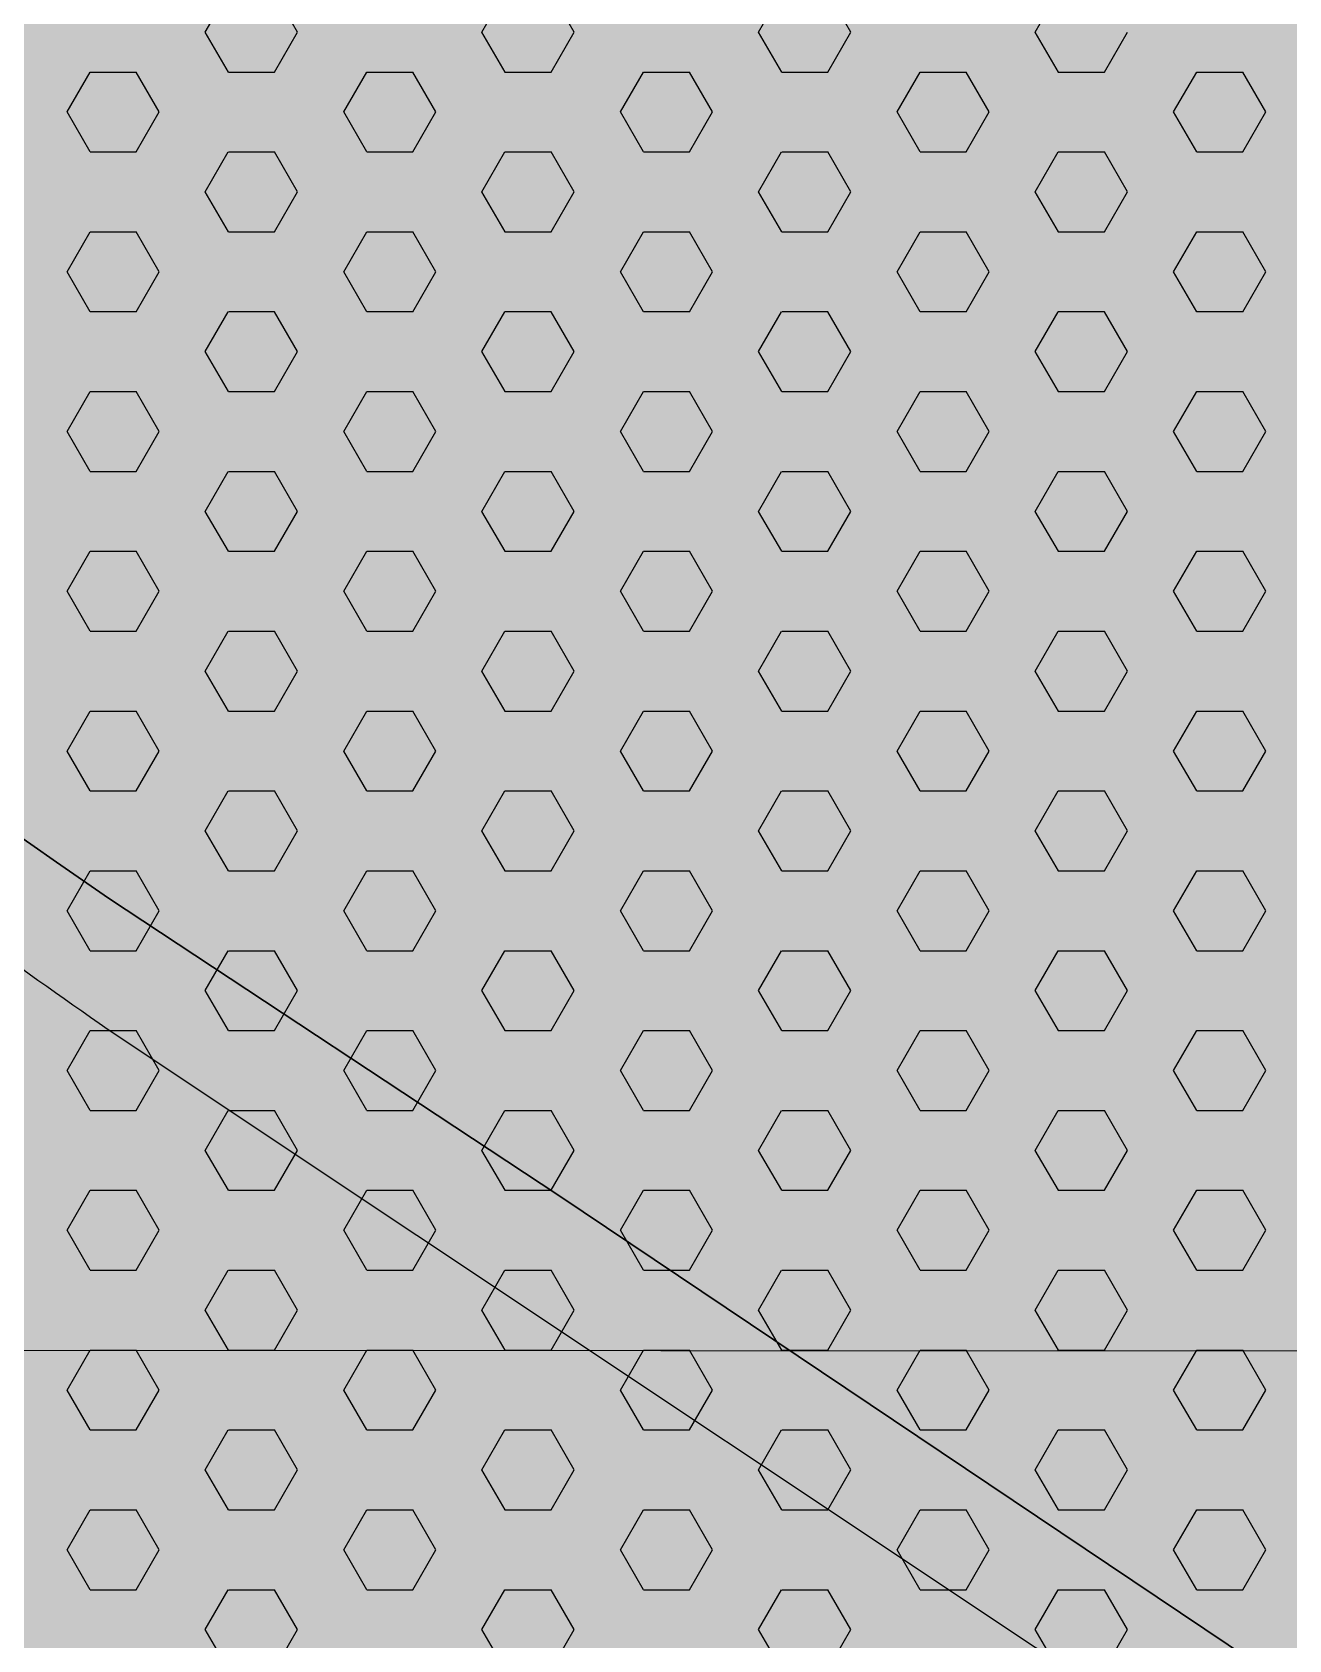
# Model space of a CAD drawing. Header units: millimetres. Extents: x 709 to 3952, y 378 to 2394.
# Drawn here: x 1195.6 to 1280.8, y 733.3 to 842.3 of the extents above; entities that cross this region are included whole.
import ezdxf

# ---------------------------------------------------------------- set-up
doc = ezdxf.new("R2010")
doc.units = ezdxf.units.MM
doc.layers.add('BAS', color=252, linetype='Continuous')

# ---------------------------------------------------------------- blocks, each defined once
blk = doc.blocks.new('*X136')
at = {"color": 0}
for p, q in [((409807.81, 4017889.68), (409809.37, 4017892.39)), ((409814.06, 4017889.68), (409812.5, 4017892.39)), ((409826.56, 4017889.68), (409828.12, 4017892.39)), ((409832.81, 4017889.68), (409831.25, 4017892.39)), ((409845.31, 4017889.68), (409846.87, 4017892.39)), ((409851.56, 4017889.68), (409850, 4017892.39)), ((409864.06, 4017889.68), (409865.62, 4017892.39)), ((409809.38, 4017886.97), (409807.81, 4017889.68)), ((409812.5, 4017886.97), (409814.06, 4017889.68)), ((409828.13, 4017886.97), (409826.56, 4017889.68)), ((409831.25, 4017886.97), (409832.81, 4017889.68)), ((409846.88, 4017886.97), (409845.31, 4017889.68)), ((409850, 4017886.97), (409851.56, 4017889.68)), ((409865.63, 4017886.97), (409864.06, 4017889.68)), ((409868.75, 4017886.97), (409870.31, 4017889.68)), ((409798.44, 4017884.27), (409800, 4017886.97)), ((409800, 4017886.97), (409803.12, 4017886.97)), ((409804.69, 4017884.27), (409803.13, 4017886.97)), ((409809.38, 4017886.97), (409812.5, 4017886.97)), ((409817.19, 4017884.27), (409818.75, 4017886.97)), ((409818.75, 4017886.97), (409821.88, 4017886.97)), ((409823.44, 4017884.27), (409821.88, 4017886.97)), ((409828.12, 4017886.97), (409831.25, 4017886.97)), ((409835.94, 4017884.27), (409837.5, 4017886.97)), ((409837.5, 4017886.97), (409840.62, 4017886.97)), ((409842.19, 4017884.27), (409840.63, 4017886.97)), ((409846.88, 4017886.97), (409850, 4017886.97)), ((409854.69, 4017884.27), (409856.25, 4017886.97)), ((409856.25, 4017886.97), (409859.38, 4017886.97)), ((409860.94, 4017884.27), (409859.38, 4017886.97)), ((409865.62, 4017886.97), (409868.75, 4017886.97)), ((409873.44, 4017884.27), (409875, 4017886.97)), ((409875, 4017886.97), (409878.12, 4017886.97)), ((409879.69, 4017884.27), (409878.13, 4017886.97)), ((409800, 4017881.56), (409798.44, 4017884.27)), ((409803.12, 4017881.56), (409804.69, 4017884.27)), ((409818.75, 4017881.56), (409817.19, 4017884.27)), ((409821.87, 4017881.56), (409823.44, 4017884.27)), ((409837.5, 4017881.56), (409835.94, 4017884.27)), ((409840.62, 4017881.56), (409842.19, 4017884.27)), ((409856.25, 4017881.56), (409854.69, 4017884.27)), ((409859.37, 4017881.56), (409860.94, 4017884.27)), ((409875, 4017881.56), (409873.44, 4017884.27)), ((409878.12, 4017881.56), (409879.69, 4017884.27)), ((409800, 4017881.56), (409803.12, 4017881.56)), ((409807.81, 4017878.85), (409809.37, 4017881.56)), ((409809.38, 4017881.56), (409812.5, 4017881.56)), ((409814.06, 4017878.85), (409812.5, 4017881.56)), ((409818.75, 4017881.56), (409821.88, 4017881.56)), ((409826.56, 4017878.85), (409828.12, 4017881.56)), ((409828.12, 4017881.56), (409831.25, 4017881.56)), ((409832.81, 4017878.85), (409831.25, 4017881.56)), ((409837.5, 4017881.56), (409840.62, 4017881.56)), ((409845.31, 4017878.85), (409846.87, 4017881.56)), ((409846.88, 4017881.56), (409850, 4017881.56)), ((409851.56, 4017878.85), (409850, 4017881.56)), ((409856.25, 4017881.56), (409859.38, 4017881.56)), ((409864.06, 4017878.85), (409865.62, 4017881.56)), ((409865.62, 4017881.56), (409868.75, 4017881.56)), ((409870.31, 4017878.85), (409868.75, 4017881.56)), ((409875, 4017881.56), (409878.12, 4017881.56)), ((409809.38, 4017876.15), (409807.81, 4017878.85)), ((409812.5, 4017876.15), (409814.06, 4017878.85)), ((409828.13, 4017876.15), (409826.56, 4017878.85)), ((409831.25, 4017876.15), (409832.81, 4017878.85)), ((409846.88, 4017876.15), (409845.31, 4017878.85)), ((409850, 4017876.15), (409851.56, 4017878.85)), ((409865.63, 4017876.15), (409864.06, 4017878.85)), ((409868.75, 4017876.15), (409870.31, 4017878.85)), ((409798.44, 4017873.44), (409800, 4017876.15)), ((409800, 4017876.15), (409803.12, 4017876.15)), ((409804.69, 4017873.44), (409803.13, 4017876.15)), ((409809.38, 4017876.15), (409812.5, 4017876.15)), ((409817.19, 4017873.44), (409818.75, 4017876.15)), ((409818.75, 4017876.15), (409821.88, 4017876.15)), ((409823.44, 4017873.44), (409821.88, 4017876.15)), ((409828.12, 4017876.15), (409831.25, 4017876.15)), ((409835.94, 4017873.44), (409837.5, 4017876.15)), ((409837.5, 4017876.15), (409840.62, 4017876.15)), ((409842.19, 4017873.44), (409840.63, 4017876.15)), ((409846.88, 4017876.15), (409850, 4017876.15)), ((409854.69, 4017873.44), (409856.25, 4017876.15)), ((409856.25, 4017876.15), (409859.38, 4017876.15)), ((409860.94, 4017873.44), (409859.38, 4017876.15)), ((409865.62, 4017876.15), (409868.75, 4017876.15)), ((409873.44, 4017873.44), (409875, 4017876.15)), ((409875, 4017876.15), (409878.12, 4017876.15)), ((409879.69, 4017873.44), (409878.13, 4017876.15)), ((409800, 4017870.73), (409798.44, 4017873.44)), ((409803.12, 4017870.73), (409804.69, 4017873.44)), ((409818.75, 4017870.73), (409817.19, 4017873.44)), ((409821.87, 4017870.73), (409823.44, 4017873.44)), ((409837.5, 4017870.73), (409835.94, 4017873.44)), ((409840.62, 4017870.73), (409842.19, 4017873.44)), ((409856.25, 4017870.73), (409854.69, 4017873.44)), ((409859.37, 4017870.73), (409860.94, 4017873.44)), ((409875, 4017870.73), (409873.44, 4017873.44)), ((409878.12, 4017870.73), (409879.69, 4017873.44)), ((409800, 4017870.74), (409803.12, 4017870.74)), ((409807.81, 4017868.03), (409809.37, 4017870.73)), ((409809.38, 4017870.74), (409812.5, 4017870.74)), ((409814.06, 4017868.03), (409812.5, 4017870.73)), ((409818.75, 4017870.74), (409821.88, 4017870.74)), ((409826.56, 4017868.03), (409828.12, 4017870.73)), ((409828.12, 4017870.74), (409831.25, 4017870.74)), ((409832.81, 4017868.03), (409831.25, 4017870.73)), ((409837.5, 4017870.74), (409840.62, 4017870.74)), ((409845.31, 4017868.03), (409846.87, 4017870.73)), ((409846.88, 4017870.74), (409850, 4017870.74)), ((409851.56, 4017868.03), (409850, 4017870.73)), ((409856.25, 4017870.74), (409859.38, 4017870.74)), ((409864.06, 4017868.03), (409865.62, 4017870.73)), ((409865.62, 4017870.74), (409868.75, 4017870.74)), ((409870.31, 4017868.03), (409868.75, 4017870.73)), ((409875, 4017870.74), (409878.12, 4017870.74)), ((409809.38, 4017865.32), (409807.81, 4017868.03)), ((409812.5, 4017865.32), (409814.06, 4017868.03)), ((409828.13, 4017865.32), (409826.56, 4017868.03)), ((409831.25, 4017865.32), (409832.81, 4017868.03)), ((409846.88, 4017865.32), (409845.31, 4017868.03)), ((409850, 4017865.32), (409851.56, 4017868.03)), ((409865.63, 4017865.32), (409864.06, 4017868.03)), ((409868.75, 4017865.32), (409870.31, 4017868.03)), ((409798.44, 4017862.62), (409800, 4017865.32)), ((409800, 4017865.32), (409803.12, 4017865.32)), ((409804.69, 4017862.62), (409803.13, 4017865.32)), ((409809.38, 4017865.32), (409812.5, 4017865.32)), ((409817.19, 4017862.62), (409818.75, 4017865.32)), ((409818.75, 4017865.32), (409821.88, 4017865.32)), ((409823.44, 4017862.62), (409821.88, 4017865.32)), ((409828.12, 4017865.32), (409831.25, 4017865.32)), ((409835.94, 4017862.62), (409837.5, 4017865.32)), ((409837.5, 4017865.32), (409840.62, 4017865.32)), ((409842.19, 4017862.62), (409840.63, 4017865.32)), ((409846.88, 4017865.32), (409850, 4017865.32)), ((409854.69, 4017862.62), (409856.25, 4017865.32)), ((409856.25, 4017865.32), (409859.38, 4017865.32)), ((409860.94, 4017862.62), (409859.38, 4017865.32)), ((409865.62, 4017865.32), (409868.75, 4017865.32)), ((409873.44, 4017862.62), (409875, 4017865.32)), ((409875, 4017865.32), (409878.12, 4017865.32)), ((409879.69, 4017862.62), (409878.13, 4017865.32)), ((409800, 4017859.91), (409798.44, 4017862.62)), ((409803.12, 4017859.91), (409804.69, 4017862.62)), ((409818.75, 4017859.91), (409817.19, 4017862.62)), ((409821.87, 4017859.91), (409823.44, 4017862.62)), ((409837.5, 4017859.91), (409835.94, 4017862.62)), ((409840.62, 4017859.91), (409842.19, 4017862.62)), ((409856.25, 4017859.91), (409854.69, 4017862.62)), ((409859.37, 4017859.91), (409860.94, 4017862.62)), ((409875, 4017859.91), (409873.44, 4017862.62)), ((409878.12, 4017859.91), (409879.69, 4017862.62)), ((409800, 4017859.91), (409803.12, 4017859.91)), ((409807.81, 4017857.2), (409809.37, 4017859.91)), ((409809.38, 4017859.91), (409812.5, 4017859.91)), ((409814.06, 4017857.2), (409812.5, 4017859.91)), ((409818.75, 4017859.91), (409821.88, 4017859.91)), ((409826.56, 4017857.2), (409828.12, 4017859.91)), ((409828.12, 4017859.91), (409831.25, 4017859.91)), ((409832.81, 4017857.2), (409831.25, 4017859.91)), ((409837.5, 4017859.91), (409840.62, 4017859.91)), ((409845.31, 4017857.2), (409846.87, 4017859.91)), ((409846.88, 4017859.91), (409850, 4017859.91)), ((409851.56, 4017857.2), (409850, 4017859.91)), ((409856.25, 4017859.91), (409859.38, 4017859.91)), ((409864.06, 4017857.2), (409865.62, 4017859.91)), ((409865.62, 4017859.91), (409868.75, 4017859.91)), ((409870.31, 4017857.2), (409868.75, 4017859.91)), ((409875, 4017859.91), (409878.12, 4017859.91)), ((409809.38, 4017854.5), (409807.81, 4017857.2)), ((409812.5, 4017854.5), (409814.06, 4017857.2)), ((409828.13, 4017854.5), (409826.56, 4017857.2)), ((409831.25, 4017854.5), (409832.81, 4017857.2)), ((409846.88, 4017854.5), (409845.31, 4017857.2)), ((409850, 4017854.5), (409851.56, 4017857.2)), ((409865.63, 4017854.5), (409864.06, 4017857.2)), ((409868.75, 4017854.5), (409870.31, 4017857.2)), ((409798.44, 4017851.79), (409800, 4017854.5)), ((409800, 4017854.5), (409803.12, 4017854.5)), ((409804.69, 4017851.79), (409803.13, 4017854.5)), ((409809.38, 4017854.5), (409812.5, 4017854.5)), ((409817.19, 4017851.79), (409818.75, 4017854.5)), ((409818.75, 4017854.5), (409821.88, 4017854.5)), ((409823.44, 4017851.79), (409821.88, 4017854.5)), ((409828.12, 4017854.5), (409831.25, 4017854.5)), ((409835.94, 4017851.79), (409837.5, 4017854.5)), ((409837.5, 4017854.5), (409840.62, 4017854.5)), ((409842.19, 4017851.79), (409840.63, 4017854.5)), ((409846.88, 4017854.5), (409850, 4017854.5)), ((409854.69, 4017851.79), (409856.25, 4017854.5)), ((409856.25, 4017854.5), (409859.38, 4017854.5)), ((409860.94, 4017851.79), (409859.38, 4017854.5)), ((409865.62, 4017854.5), (409868.75, 4017854.5)), ((409873.44, 4017851.79), (409875, 4017854.5)), ((409875, 4017854.5), (409878.12, 4017854.5)), ((409879.69, 4017851.79), (409878.13, 4017854.5)), ((409800, 4017849.08), (409798.44, 4017851.79)), ((409803.12, 4017849.08), (409804.69, 4017851.79)), ((409818.75, 4017849.08), (409817.19, 4017851.79)), ((409821.87, 4017849.08), (409823.44, 4017851.79)), ((409837.5, 4017849.08), (409835.94, 4017851.79)), ((409840.62, 4017849.08), (409842.19, 4017851.79)), ((409856.25, 4017849.08), (409854.69, 4017851.79)), ((409859.37, 4017849.08), (409860.94, 4017851.79)), ((409875, 4017849.08), (409873.44, 4017851.79)), ((409878.12, 4017849.08), (409879.69, 4017851.79)), ((409800, 4017849.08), (409803.12, 4017849.08)), ((409807.81, 4017846.38), (409809.37, 4017849.08)), ((409809.38, 4017849.08), (409812.5, 4017849.08)), ((409814.06, 4017846.38), (409812.5, 4017849.08)), ((409818.75, 4017849.08), (409821.88, 4017849.08)), ((409826.56, 4017846.38), (409828.12, 4017849.08)), ((409828.12, 4017849.08), (409831.25, 4017849.08)), ((409832.81, 4017846.38), (409831.25, 4017849.08)), ((409837.5, 4017849.08), (409840.62, 4017849.08)), ((409845.31, 4017846.38), (409846.87, 4017849.08)), ((409846.88, 4017849.08), (409850, 4017849.08)), ((409851.56, 4017846.38), (409850, 4017849.08)), ((409856.25, 4017849.08), (409859.38, 4017849.08)), ((409864.06, 4017846.38), (409865.62, 4017849.08)), ((409865.62, 4017849.08), (409868.75, 4017849.08)), ((409870.31, 4017846.38), (409868.75, 4017849.08)), ((409875, 4017849.08), (409878.12, 4017849.08)), ((409809.38, 4017843.67), (409807.81, 4017846.38)), ((409812.5, 4017843.67), (409814.06, 4017846.38)), ((409828.13, 4017843.67), (409826.56, 4017846.38)), ((409831.25, 4017843.67), (409832.81, 4017846.38)), ((409846.88, 4017843.67), (409845.31, 4017846.38)), ((409850, 4017843.67), (409851.56, 4017846.38)), ((409865.63, 4017843.67), (409864.06, 4017846.38)), ((409868.75, 4017843.67), (409870.31, 4017846.38)), ((409798.44, 4017840.96), (409800, 4017843.67)), ((409800, 4017843.67), (409803.12, 4017843.67)), ((409804.69, 4017840.96), (409803.13, 4017843.67)), ((409809.38, 4017843.67), (409812.5, 4017843.67)), ((409817.19, 4017840.96), (409818.75, 4017843.67)), ((409818.75, 4017843.67), (409821.88, 4017843.67)), ((409823.44, 4017840.96), (409821.88, 4017843.67)), ((409828.12, 4017843.67), (409831.25, 4017843.67)), ((409835.94, 4017840.96), (409837.5, 4017843.67)), ((409837.5, 4017843.67), (409840.62, 4017843.67)), ((409842.19, 4017840.96), (409840.63, 4017843.67)), ((409846.88, 4017843.67), (409850, 4017843.67)), ((409854.69, 4017840.96), (409856.25, 4017843.67)), ((409856.25, 4017843.67), (409859.38, 4017843.67)), ((409860.94, 4017840.96), (409859.38, 4017843.67)), ((409865.62, 4017843.67), (409868.75, 4017843.67)), ((409873.44, 4017840.96), (409875, 4017843.67)), ((409875, 4017843.67), (409878.12, 4017843.67)), ((409879.69, 4017840.96), (409878.13, 4017843.67)), ((409800, 4017838.26), (409798.44, 4017840.96)), ((409803.12, 4017838.26), (409804.69, 4017840.96)), ((409818.75, 4017838.26), (409817.19, 4017840.96)), ((409821.87, 4017838.26), (409823.44, 4017840.96)), ((409837.5, 4017838.26), (409835.94, 4017840.96)), ((409840.62, 4017838.26), (409842.19, 4017840.96)), ((409856.25, 4017838.26), (409854.69, 4017840.96)), ((409859.37, 4017838.26), (409860.94, 4017840.96)), ((409875, 4017838.26), (409873.44, 4017840.96)), ((409878.12, 4017838.26), (409879.69, 4017840.96)), ((409800, 4017838.26), (409803.12, 4017838.26)), ((409807.81, 4017835.55), (409809.37, 4017838.26)), ((409809.38, 4017838.26), (409812.5, 4017838.26)), ((409814.06, 4017835.55), (409812.5, 4017838.26)), ((409818.75, 4017838.26), (409821.88, 4017838.26)), ((409826.56, 4017835.55), (409828.12, 4017838.26)), ((409828.12, 4017838.26), (409831.25, 4017838.26)), ((409832.81, 4017835.55), (409831.25, 4017838.26)), ((409837.5, 4017838.26), (409840.62, 4017838.26)), ((409845.31, 4017835.55), (409846.87, 4017838.26)), ((409846.88, 4017838.26), (409850, 4017838.26)), ((409851.56, 4017835.55), (409850, 4017838.26)), ((409856.25, 4017838.26), (409859.38, 4017838.26)), ((409864.06, 4017835.55), (409865.62, 4017838.26)), ((409865.62, 4017838.26), (409868.75, 4017838.26)), ((409870.31, 4017835.55), (409868.75, 4017838.26)), ((409875, 4017838.26), (409878.12, 4017838.26)), ((409809.38, 4017832.85), (409807.81, 4017835.55)), ((409812.5, 4017832.85), (409814.06, 4017835.55)), ((409828.13, 4017832.85), (409826.56, 4017835.55)), ((409831.25, 4017832.85), (409832.81, 4017835.55)), ((409846.88, 4017832.85), (409845.31, 4017835.55)), ((409850, 4017832.85), (409851.56, 4017835.55)), ((409865.63, 4017832.85), (409864.06, 4017835.55)), ((409868.75, 4017832.85), (409870.31, 4017835.55)), ((409798.44, 4017830.14), (409800, 4017832.85)), ((409800, 4017832.85), (409803.12, 4017832.85)), ((409804.69, 4017830.14), (409803.13, 4017832.85)), ((409809.38, 4017832.85), (409812.5, 4017832.85)), ((409817.19, 4017830.14), (409818.75, 4017832.85)), ((409818.75, 4017832.85), (409821.88, 4017832.85)), ((409823.44, 4017830.14), (409821.88, 4017832.85)), ((409828.12, 4017832.85), (409831.25, 4017832.85)), ((409835.94, 4017830.14), (409837.5, 4017832.85)), ((409837.5, 4017832.85), (409840.62, 4017832.85)), ((409842.19, 4017830.14), (409840.63, 4017832.85)), ((409846.88, 4017832.85), (409850, 4017832.85)), ((409854.69, 4017830.14), (409856.25, 4017832.85)), ((409856.25, 4017832.85), (409859.38, 4017832.85)), ((409860.94, 4017830.14), (409859.38, 4017832.85)), ((409865.62, 4017832.85), (409868.75, 4017832.85)), ((409873.44, 4017830.14), (409875, 4017832.85)), ((409875, 4017832.85), (409878.12, 4017832.85)), ((409879.69, 4017830.14), (409878.13, 4017832.85)), ((409800, 4017827.43), (409798.44, 4017830.14)), ((409803.12, 4017827.43), (409804.69, 4017830.14)), ((409818.75, 4017827.43), (409817.19, 4017830.14)), ((409821.87, 4017827.43), (409823.44, 4017830.14)), ((409837.5, 4017827.43), (409835.94, 4017830.14)), ((409840.62, 4017827.43), (409842.19, 4017830.14)), ((409856.25, 4017827.43), (409854.69, 4017830.14)), ((409859.37, 4017827.43), (409860.94, 4017830.14)), ((409875, 4017827.43), (409873.44, 4017830.14)), ((409878.12, 4017827.43), (409879.69, 4017830.14)), ((409800, 4017827.43), (409803.12, 4017827.43)), ((409807.81, 4017824.73), (409809.37, 4017827.43)), ((409809.38, 4017827.43), (409812.5, 4017827.43)), ((409814.06, 4017824.73), (409812.5, 4017827.43)), ((409818.75, 4017827.43), (409821.88, 4017827.43)), ((409826.56, 4017824.73), (409828.12, 4017827.43)), ((409828.12, 4017827.43), (409831.25, 4017827.43)), ((409832.81, 4017824.73), (409831.25, 4017827.43)), ((409837.5, 4017827.43), (409840.62, 4017827.43)), ((409845.31, 4017824.73), (409846.87, 4017827.43)), ((409846.88, 4017827.43), (409850, 4017827.43)), ((409851.56, 4017824.73), (409850, 4017827.43)), ((409856.25, 4017827.43), (409859.38, 4017827.43)), ((409864.06, 4017824.73), (409865.62, 4017827.43)), ((409865.62, 4017827.43), (409868.75, 4017827.43)), ((409870.31, 4017824.73), (409868.75, 4017827.43)), ((409875, 4017827.43), (409878.12, 4017827.43)), ((409809.38, 4017822.02), (409807.81, 4017824.73)), ((409812.5, 4017822.02), (409814.06, 4017824.73)), ((409828.13, 4017822.02), (409826.56, 4017824.73)), ((409831.25, 4017822.02), (409832.81, 4017824.73)), ((409846.88, 4017822.02), (409845.31, 4017824.73)), ((409850, 4017822.02), (409851.56, 4017824.73)), ((409865.63, 4017822.02), (409864.06, 4017824.73)), ((409868.75, 4017822.02), (409870.31, 4017824.73)), ((409798.44, 4017819.31), (409800, 4017822.02)), ((409800, 4017822.02), (409803.12, 4017822.02)), ((409804.69, 4017819.31), (409803.13, 4017822.02)), ((409809.38, 4017822.02), (409812.5, 4017822.02)), ((409817.19, 4017819.31), (409818.75, 4017822.02)), ((409818.75, 4017822.02), (409821.88, 4017822.02)), ((409823.44, 4017819.31), (409821.88, 4017822.02)), ((409828.12, 4017822.02), (409831.25, 4017822.02)), ((409835.94, 4017819.31), (409837.5, 4017822.02)), ((409837.5, 4017822.02), (409840.62, 4017822.02)), ((409842.19, 4017819.31), (409840.63, 4017822.02)), ((409846.88, 4017822.02), (409850, 4017822.02)), ((409854.69, 4017819.31), (409856.25, 4017822.02)), ((409856.25, 4017822.02), (409859.38, 4017822.02)), ((409860.94, 4017819.31), (409859.38, 4017822.02)), ((409865.62, 4017822.02), (409868.75, 4017822.02)), ((409873.44, 4017819.31), (409875, 4017822.02)), ((409875, 4017822.02), (409878.12, 4017822.02)), ((409879.69, 4017819.31), (409878.13, 4017822.02)), ((409800, 4017816.61), (409798.44, 4017819.31)), ((409803.12, 4017816.61), (409804.69, 4017819.31)), ((409818.75, 4017816.61), (409817.19, 4017819.31)), ((409821.87, 4017816.61), (409823.44, 4017819.31)), ((409837.5, 4017816.61), (409835.94, 4017819.31)), ((409840.62, 4017816.61), (409842.19, 4017819.31)), ((409856.25, 4017816.61), (409854.69, 4017819.31)), ((409859.37, 4017816.61), (409860.94, 4017819.31)), ((409875, 4017816.61), (409873.44, 4017819.31)), ((409878.12, 4017816.61), (409879.69, 4017819.31)), ((409800, 4017816.61), (409803.12, 4017816.61)), ((409807.81, 4017813.9), (409809.37, 4017816.61)), ((409809.38, 4017816.61), (409812.5, 4017816.61)), ((409814.06, 4017813.9), (409812.5, 4017816.61)), ((409818.75, 4017816.61), (409821.88, 4017816.61)), ((409826.56, 4017813.9), (409828.12, 4017816.61)), ((409828.12, 4017816.61), (409831.25, 4017816.61)), ((409832.81, 4017813.9), (409831.25, 4017816.61)), ((409837.5, 4017816.61), (409840.62, 4017816.61)), ((409845.31, 4017813.9), (409846.87, 4017816.61)), ((409846.88, 4017816.61), (409850, 4017816.61)), ((409851.56, 4017813.9), (409850, 4017816.61)), ((409856.25, 4017816.61), (409859.38, 4017816.61)), ((409864.06, 4017813.9), (409865.62, 4017816.61)), ((409865.62, 4017816.61), (409868.75, 4017816.61)), ((409870.31, 4017813.9), (409868.75, 4017816.61)), ((409875, 4017816.61), (409878.12, 4017816.61)), ((409809.38, 4017811.2), (409807.81, 4017813.9)), ((409812.5, 4017811.2), (409814.06, 4017813.9)), ((409828.13, 4017811.2), (409826.56, 4017813.9)), ((409831.25, 4017811.2), (409832.81, 4017813.9)), ((409846.88, 4017811.2), (409845.31, 4017813.9)), ((409850, 4017811.2), (409851.56, 4017813.9)), ((409865.63, 4017811.2), (409864.06, 4017813.9)), ((409868.75, 4017811.2), (409870.31, 4017813.9)), ((409798.44, 4017808.49), (409800, 4017811.2)), ((409800, 4017811.2), (409803.12, 4017811.2)), ((409804.69, 4017808.49), (409803.13, 4017811.2)), ((409809.38, 4017811.2), (409812.5, 4017811.2)), ((409817.19, 4017808.49), (409818.75, 4017811.2)), ((409818.75, 4017811.2), (409821.88, 4017811.2)), ((409823.44, 4017808.49), (409821.88, 4017811.2)), ((409828.12, 4017811.2), (409831.25, 4017811.2)), ((409835.94, 4017808.49), (409837.5, 4017811.2)), ((409837.5, 4017811.2), (409840.62, 4017811.2)), ((409842.19, 4017808.49), (409840.63, 4017811.2)), ((409846.88, 4017811.2), (409850, 4017811.2)), ((409854.69, 4017808.49), (409856.25, 4017811.2)), ((409856.25, 4017811.2), (409859.38, 4017811.2)), ((409860.94, 4017808.49), (409859.38, 4017811.2)), ((409865.62, 4017811.2), (409868.75, 4017811.2)), ((409873.44, 4017808.49), (409875, 4017811.2)), ((409875, 4017811.2), (409878.12, 4017811.2)), ((409879.69, 4017808.49), (409878.13, 4017811.2)), ((409800, 4017805.78), (409798.44, 4017808.49)), ((409803.12, 4017805.78), (409804.69, 4017808.49)), ((409818.75, 4017805.78), (409817.19, 4017808.49)), ((409821.87, 4017805.78), (409823.44, 4017808.49)), ((409837.5, 4017805.78), (409835.94, 4017808.49)), ((409840.62, 4017805.78), (409842.19, 4017808.49)), ((409856.25, 4017805.78), (409854.69, 4017808.49)), ((409859.37, 4017805.78), (409860.94, 4017808.49)), ((409875, 4017805.78), (409873.44, 4017808.49)), ((409878.12, 4017805.78), (409879.69, 4017808.49)), ((409800, 4017805.78), (409803.12, 4017805.78)), ((409807.81, 4017803.08), (409809.37, 4017805.78)), ((409809.38, 4017805.78), (409812.5, 4017805.78)), ((409814.06, 4017803.08), (409812.5, 4017805.78)), ((409818.75, 4017805.78), (409821.88, 4017805.78)), ((409826.56, 4017803.08), (409828.12, 4017805.78)), ((409828.12, 4017805.78), (409831.25, 4017805.78)), ((409832.81, 4017803.08), (409831.25, 4017805.78)), ((409837.5, 4017805.78), (409840.62, 4017805.78)), ((409845.31, 4017803.08), (409846.87, 4017805.78)), ((409846.88, 4017805.78), (409850, 4017805.78)), ((409851.56, 4017803.08), (409850, 4017805.78)), ((409856.25, 4017805.78), (409859.38, 4017805.78)), ((409864.06, 4017803.08), (409865.62, 4017805.78)), ((409865.62, 4017805.78), (409868.75, 4017805.78)), ((409870.31, 4017803.08), (409868.75, 4017805.78)), ((409875, 4017805.78), (409878.12, 4017805.78)), ((409809.38, 4017800.37), (409807.81, 4017803.08)), ((409812.5, 4017800.37), (409814.06, 4017803.08)), ((409828.13, 4017800.37), (409826.56, 4017803.08)), ((409831.25, 4017800.37), (409832.81, 4017803.08)), ((409846.88, 4017800.37), (409845.31, 4017803.08)), ((409850, 4017800.37), (409851.56, 4017803.08)), ((409865.63, 4017800.37), (409864.06, 4017803.08)), ((409868.75, 4017800.37), (409870.31, 4017803.08)), ((409798.44, 4017797.66), (409800, 4017800.37)), ((409800, 4017800.37), (409803.12, 4017800.37)), ((409804.69, 4017797.66), (409803.13, 4017800.37)), ((409809.38, 4017800.37), (409812.5, 4017800.37)), ((409817.19, 4017797.66), (409818.75, 4017800.37)), ((409818.75, 4017800.37), (409821.88, 4017800.37)), ((409823.44, 4017797.66), (409821.88, 4017800.37)), ((409828.12, 4017800.37), (409831.25, 4017800.37)), ((409835.94, 4017797.66), (409837.5, 4017800.37)), ((409837.5, 4017800.37), (409840.62, 4017800.37)), ((409842.19, 4017797.66), (409840.63, 4017800.37)), ((409846.88, 4017800.37), (409850, 4017800.37)), ((409854.69, 4017797.66), (409856.25, 4017800.37)), ((409856.25, 4017800.37), (409859.38, 4017800.37)), ((409860.94, 4017797.66), (409859.38, 4017800.37)), ((409865.62, 4017800.37), (409868.75, 4017800.37)), ((409873.44, 4017797.66), (409875, 4017800.37)), ((409875, 4017800.37), (409878.12, 4017800.37)), ((409879.69, 4017797.66), (409878.13, 4017800.37)), ((409800, 4017794.96), (409798.44, 4017797.66)), ((409803.12, 4017794.96), (409804.69, 4017797.66)), ((409818.75, 4017794.96), (409817.19, 4017797.66)), ((409821.87, 4017794.96), (409823.44, 4017797.66)), ((409837.5, 4017794.96), (409835.94, 4017797.66)), ((409840.62, 4017794.96), (409842.19, 4017797.66)), ((409856.25, 4017794.96), (409854.69, 4017797.66)), ((409859.37, 4017794.96), (409860.94, 4017797.66)), ((409875, 4017794.96), (409873.44, 4017797.66)), ((409878.12, 4017794.96), (409879.69, 4017797.66)), ((409800, 4017794.96), (409803.12, 4017794.96)), ((409807.81, 4017792.25), (409809.37, 4017794.96)), ((409809.38, 4017794.96), (409812.5, 4017794.96)), ((409814.06, 4017792.25), (409812.5, 4017794.96)), ((409818.75, 4017794.96), (409821.88, 4017794.96)), ((409826.56, 4017792.25), (409828.12, 4017794.96)), ((409828.12, 4017794.96), (409831.25, 4017794.96)), ((409832.81, 4017792.25), (409831.25, 4017794.96)), ((409837.5, 4017794.96), (409840.62, 4017794.96)), ((409845.31, 4017792.25), (409846.87, 4017794.96)), ((409846.88, 4017794.96), (409850, 4017794.96)), ((409851.56, 4017792.25), (409850, 4017794.96)), ((409856.25, 4017794.96), (409859.38, 4017794.96)), ((409864.06, 4017792.25), (409865.62, 4017794.96)), ((409865.62, 4017794.96), (409868.75, 4017794.96)), ((409870.31, 4017792.25), (409868.75, 4017794.96)), ((409875, 4017794.96), (409878.12, 4017794.96)), ((409809.38, 4017789.54), (409807.81, 4017792.25)), ((409812.5, 4017789.54), (409814.06, 4017792.25)), ((409828.13, 4017789.54), (409826.56, 4017792.25)), ((409831.25, 4017789.54), (409832.81, 4017792.25)), ((409846.88, 4017789.54), (409845.31, 4017792.25)), ((409850, 4017789.54), (409851.56, 4017792.25)), ((409865.63, 4017789.54), (409864.06, 4017792.25)), ((409868.75, 4017789.54), (409870.31, 4017792.25)), ((409798.44, 4017786.84), (409800, 4017789.54)), ((409800, 4017789.55), (409803.12, 4017789.55)), ((409804.69, 4017786.84), (409803.13, 4017789.54)), ((409809.38, 4017789.55), (409812.5, 4017789.55)), ((409817.19, 4017786.84), (409818.75, 4017789.54)), ((409818.75, 4017789.55), (409821.88, 4017789.55)), ((409823.44, 4017786.84), (409821.88, 4017789.54)), ((409828.12, 4017789.55), (409831.25, 4017789.55)), ((409835.94, 4017786.84), (409837.5, 4017789.54)), ((409837.5, 4017789.55), (409840.62, 4017789.55)), ((409842.19, 4017786.84), (409840.63, 4017789.54)), ((409846.88, 4017789.55), (409850, 4017789.55)), ((409854.69, 4017786.84), (409856.25, 4017789.54)), ((409856.25, 4017789.55), (409859.38, 4017789.55)), ((409860.94, 4017786.84), (409859.38, 4017789.54)), ((409865.62, 4017789.55), (409868.75, 4017789.55)), ((409873.44, 4017786.84), (409875, 4017789.54)), ((409875, 4017789.55), (409878.12, 4017789.55)), ((409879.69, 4017786.84), (409878.13, 4017789.54)), ((409800, 4017784.13), (409798.44, 4017786.84)), ((409803.12, 4017784.13), (409804.69, 4017786.84)), ((409818.75, 4017784.13), (409817.19, 4017786.84)), ((409821.87, 4017784.13), (409823.44, 4017786.84)), ((409837.5, 4017784.13), (409835.94, 4017786.84)), ((409840.62, 4017784.13), (409842.19, 4017786.84)), ((409856.25, 4017784.13), (409854.69, 4017786.84)), ((409859.37, 4017784.13), (409860.94, 4017786.84)), ((409875, 4017784.13), (409873.44, 4017786.84)), ((409878.12, 4017784.13), (409879.69, 4017786.84)), ((409800, 4017784.13), (409803.12, 4017784.13)), ((409807.81, 4017781.43), (409809.37, 4017784.13)), ((409809.38, 4017784.13), (409812.5, 4017784.13)), ((409814.06, 4017781.43), (409812.5, 4017784.13)), ((409818.75, 4017784.13), (409821.88, 4017784.13)), ((409826.56, 4017781.43), (409828.12, 4017784.13)), ((409828.12, 4017784.13), (409831.25, 4017784.13)), ((409832.81, 4017781.43), (409831.25, 4017784.13)), ((409837.5, 4017784.13), (409840.62, 4017784.13)), ((409845.31, 4017781.43), (409846.87, 4017784.13)), ((409846.88, 4017784.13), (409850, 4017784.13)), ((409851.56, 4017781.43), (409850, 4017784.13)), ((409856.25, 4017784.13), (409859.38, 4017784.13)), ((409864.06, 4017781.43), (409865.62, 4017784.13)), ((409865.62, 4017784.13), (409868.75, 4017784.13)), ((409870.31, 4017781.43), (409868.75, 4017784.13)), ((409875, 4017784.13), (409878.12, 4017784.13)), ((409809.38, 4017778.72), (409807.81, 4017781.43)), ((409812.5, 4017778.72), (409814.06, 4017781.43)), ((409828.13, 4017778.72), (409826.56, 4017781.43)), ((409831.25, 4017778.72), (409832.81, 4017781.43)), ((409846.88, 4017778.72), (409845.31, 4017781.43)), ((409850, 4017778.72), (409851.56, 4017781.43)), ((409865.63, 4017778.72), (409864.06, 4017781.43)), ((409868.75, 4017778.72), (409870.31, 4017781.43))]:
    blk.add_line(p, q, dxfattribs=at)

msp = doc.modelspace()

# ---------------------------------------------------------------- hatches: boundary and pattern name
at = {"layer": 'BAS', "true_color": 0xc7c8ca, "transparency": 33554513}
h = msp.add_hatch(color=9, dxfattribs=at)
h.dxf.hatch_style = 1
h.paths.add_polyline_path([(735.07, 2394.13), (735.07, 400.97), (3218.5, 400.97), (3218.5, 2394.13)])
h.paths.add_polyline_path([(1826.32, 1353.24), (2408.56, 1353.24), (2408.56, 918.34), (1826.32, 918.34)], flags=16)

# ---------------------------------------------------------------- linework, layer by layer
at = {"layer": 'BAS', "elevation": -15}
for points in [[(1345.73, 686.5), (1317.78, 704.84), (1281.52, 729.7), (1231.29, 763.41), (1200.75, 783.57, -0.006573), (1089.58, 862.87, -0.033899), (1007.38, 923.06, -0.028939), (974.24, 953.75, -11.006599)], [(975.5, 952.45, 0.027781), (1007.38, 923.06, 0.033899), (1089.58, 862.87, 0.006573), (1200.75, 783.57), (1231.29, 763.41), (1281.52, 729.7), (1317.78, 704.84), (1345.73, 686.5), (1349.69, 700.98), (1356.93, 725.79), (1365.12, 755.62), (1372.27, 780.23), (1382.49, 817), (1391.25, 847.4), (1398.55, 876.16), (1403.42, 900.26), (1406.82, 924.25), (1408.12, 951.88, -0.000057), (1408.22, 952.57)], [(938.82, 876.61, 0.036487), (962.93, 876.06, 0.019109), (985.73, 882.45, -0.003977), (1002.09, 889.28, -0.069752), (1011.77, 889.95, -0.041056), (1041.63, 888.84, 0.001368), (1107.86, 841.69, 0.003538), (1163.35, 802.3, 0.012946), (1200.73, 774.67), (1284.48, 718.86), (1345.48, 678.48, -0.430768), (1343.31, 673.29, 0.018634), (1321.3, 664.28, 0.050643), (1295.9, 650.65, 0.00287), (1270.68, 632.12, 0.011622), (1200.43, 583.05, 0.039892), (1166.87, 559.41, -0.003908), (1134.61, 537.23, -0.008901), (1096.9, 511.44, -0.024834), (1063.43, 490.36, -0.050575), (1041.23, 480.7, -0.040741), (1020.65, 475.73, -0.0125), (984.12, 468.9, -0.000618), (979.51, 468.52, -0.031239)]]:
    msp.add_lwpolyline(points, format="xyb", dxfattribs=at)
msp.add_lwpolyline([(726.02, 753.13), (1999.51, 752.57)], dxfattribs=at)

# ---------------------------------------------------------------- block references
at = {"layer": 'BAS'}
msp.add_blockref('*X136', (-408600.49, -4017047.43, -15), dxfattribs=at)

doc.saveas('drawing.dxf')
